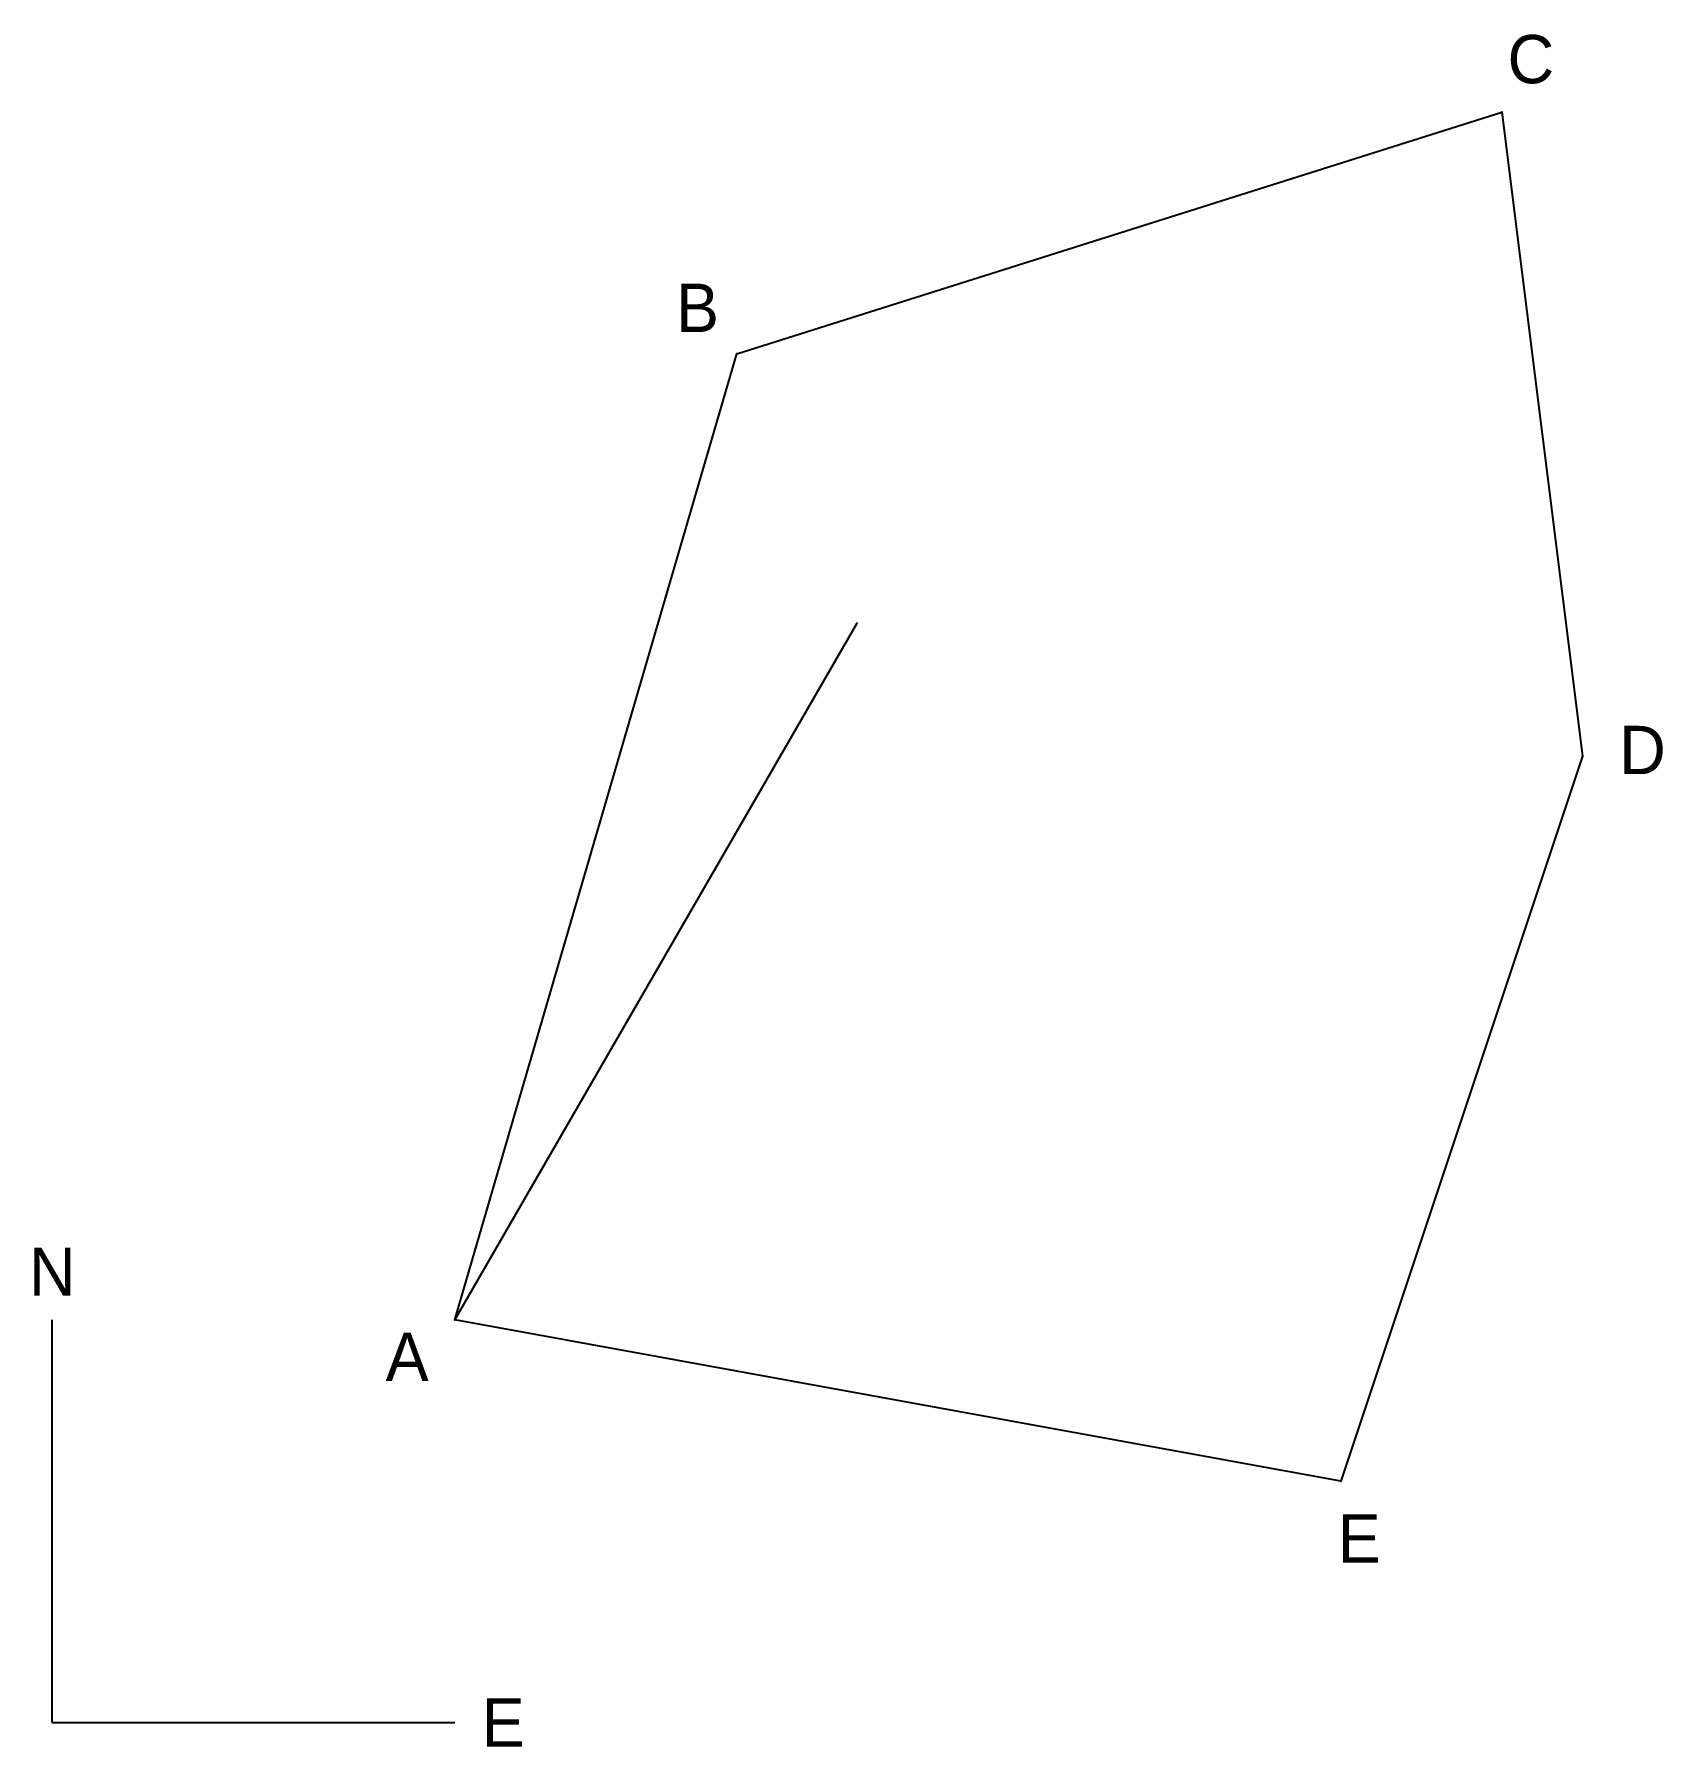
# Model space of a CAD drawing. Header units: metres. Extents: x -0.4 to 40, y -0.6 to 41.9.
import ezdxf
from ezdxf.enums import TextEntityAlignment as Align

# ---------------------------------------------------------------- set-up
doc = ezdxf.new("R2010")
doc.units = ezdxf.units.M
for name, color, linetype in [('ACIMUT', 5, 'Continuous'), ('EJES', 8, 'Continuous'), ('ETIQUETAS', 3, 'Continuous'), ('PARCELA', 7, 'Continuous'), ('VERTICES', 1, 'Continuous')]:
    doc.layers.add(name, color=color, linetype=linetype)

msp = doc.modelspace()

# ---------------------------------------------------------------- linework, layer by layer
at = {"layer": 'ACIMUT'}
msp.add_line((10, 10), (20, 27.321), dxfattribs=at)
at = {"layer": 'EJES'}
for q in [(0, 10), (10, 0)]:
    msp.add_line((0, 0), q, dxfattribs=at)
at = {"layer": 'PARCELA'}
msp.add_lwpolyline([(10, 10), (17, 34), (36, 40), (38, 24), (32, 6)], close=True, dxfattribs=at)
at = {"layer": 'VERTICES'}
for p in [(36, 40), (17, 34), (38, 24), (10, 10), (32, 6)]:
    msp.add_point(p, dxfattribs=at)

# ---------------------------------------------------------------- texts
at = {"layer": 'EJES'}
for s, p in [('N', (0, 11.2)), ('E', (11.2, 0))]:
    msp.add_text(s, height=1.2, dxfattribs=at).set_placement(p, align=Align.MIDDLE_CENTER)
at = {"layer": 'ETIQUETAS'}
for s, p in [('C', (36.719, 41.316)), ('B', (16.024, 35.139)), ('D', (39.492, 24.157)), ('A', (8.812, 9.084)), ('E', (32.459, 4.572))]:
    msp.add_text(s, height=1.2, dxfattribs=at).set_placement(p, align=Align.MIDDLE_CENTER)

doc.saveas('drawing.dxf')
